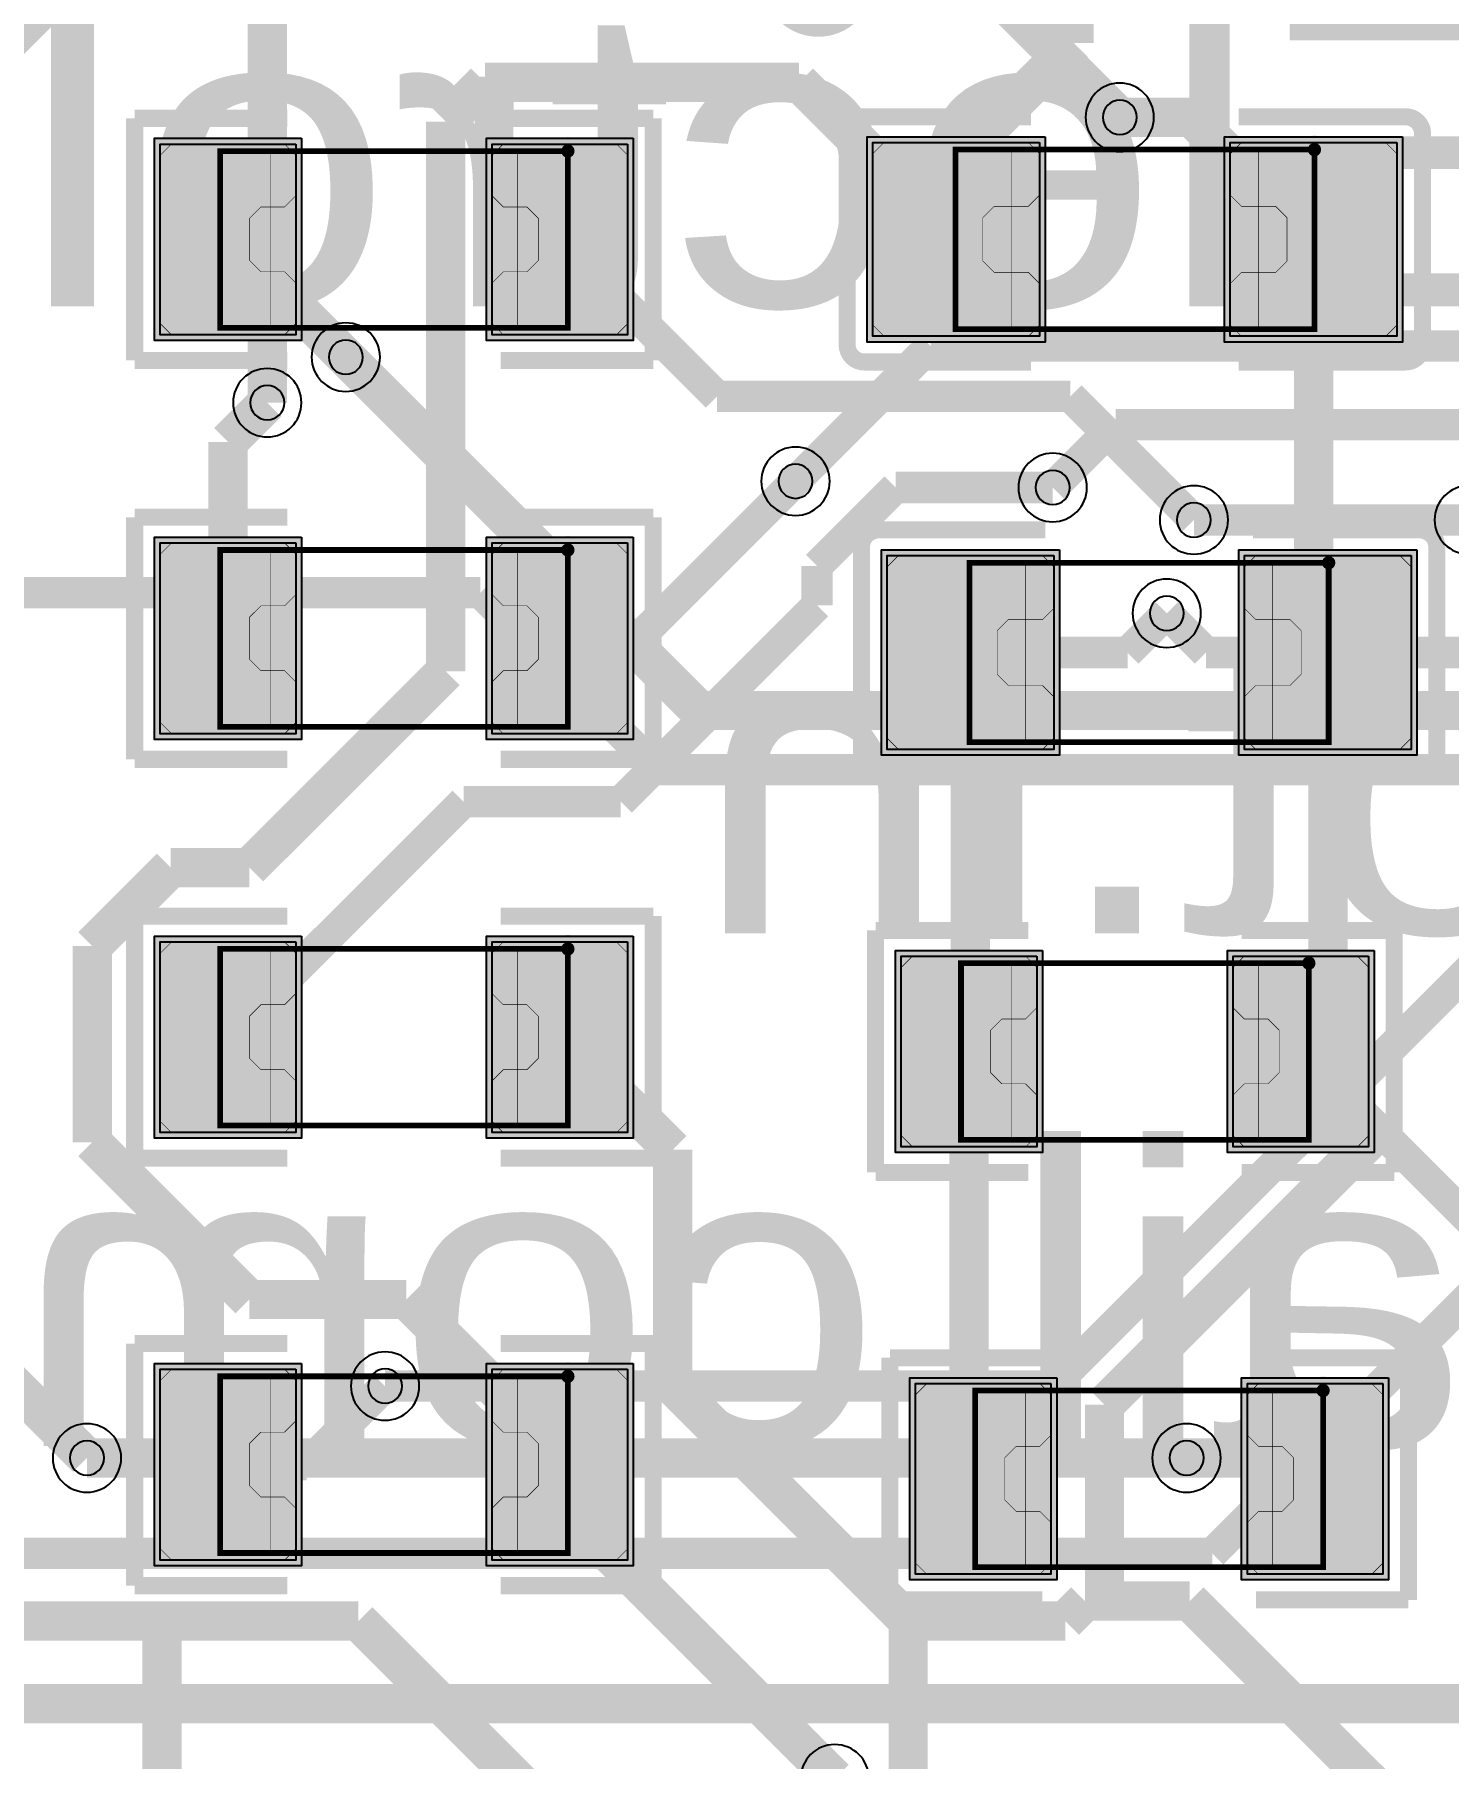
# Model space of a CAD drawing. Header units: millimetres. Extents: x 3.4 to 79.3, y -57 to -2.3.
# Drawn here: x 21.43 to 34.04, y -36.78 to -21.41 of the extents above; entities that cross this region are included whole.
import ezdxf
from ezdxf.enums import TextEntityAlignment as Align

# ---------------------------------------------------------------- set-up
doc = ezdxf.new("R2010")
doc.units = ezdxf.units.MM
doc.header["$MEASUREMENT"] = 0
for name, color, linetype, true_color in [('Bottom-Layer', 7, 'Continuous', 0x0000ff), ('Bottom-Silkscreen-Layer', 7, 'Continuous', 0x66cc33), ('Component-Marking-Layer', 7, 'Continuous', 0x66ffcc), ('Component-Shape-Layer', 7, 'Continuous', 0x00cccc), ('Document-Layer', 7, 'Continuous', 0xffffff), ('Hole-Layer', 7, 'Continuous', 0x222222), ('Multi-Layer', 7, 'Continuous', 0xc0c0c0), ('Pin-Soldering-Layer', 7, 'Continuous', 0xcc9999), ('Top-Layer', 7, 'Continuous', 0xff0000), ('Top-Paste-Mask-Layer', 7, 'Continuous', 0x808080), ('Top-Silkscreen-Layer', 7, 'Continuous', 0xffcc00), ('Top-Solder-Mask-Layer', 7, 'Continuous', 0x800080)]:
    doc.layers.add(name, color=color, linetype=linetype, true_color=true_color)
doc.styles.get("Standard").update_dxf_attribs({"font": 'arial.ttf'})

msp = doc.modelspace()

# ---------------------------------------------------------------- hatches: boundary and pattern name
at = {"layer": 'Component-Marking-Layer'}
for points in [[(26.128, -22.454, 1), (26.248, -22.454, 1)], [(26.128, -22.454, 1), (26.248, -22.454, 1)], [(32.782, -22.441, 1), (32.902, -22.441, 1)], [(32.782, -22.441, 1), (32.902, -22.441, 1)], [(26.128, -26.01, 1), (26.248, -26.01, 1)], [(26.128, -26.01, 1), (26.248, -26.01, 1)], [(32.909, -26.124, 1), (33.029, -26.124, 1)], [(32.909, -26.124, 1), (33.029, -26.124, 1)], [(26.128, -29.566, 1), (26.248, -29.566, 1)], [(26.128, -29.566, 1), (26.248, -29.566, 1)], [(32.732, -29.693, 1), (32.852, -29.693, 1)], [(32.732, -29.693, 1), (32.852, -29.693, 1)], [(26.128, -33.376, 1), (26.248, -33.376, 1)], [(26.128, -33.376, 1), (26.248, -33.376, 1)], [(32.859, -33.503, 1), (32.979, -33.503, 1)], [(32.859, -33.503, 1), (32.979, -33.503, 1)]]:
    msp.add_hatch(color=256, dxfattribs=at).paths.add_polyline_path(points)
at = {"layer": 'Pin-Soldering-Layer'}
for points in [[(23.088, -22.454), (23.088, -24.029), (23.538, -24.029), (23.538, -22.454)], [(23.088, -22.454), (23.088, -24.029), (23.538, -24.029), (23.538, -22.454)], [(26.188, -22.454), (26.188, -24.029), (25.738, -24.029), (25.738, -22.454)], [(26.188, -22.454), (26.188, -24.029), (25.738, -24.029), (25.738, -22.454)], [(29.642, -22.441), (29.642, -24.041), (30.142, -24.041), (30.142, -22.441)], [(29.642, -22.441), (29.642, -24.041), (30.142, -24.041), (30.142, -22.441)], [(32.842, -22.441), (32.842, -24.041), (32.342, -24.041), (32.342, -22.441)], [(32.842, -22.441), (32.842, -24.041), (32.342, -24.041), (32.342, -22.441)], [(23.088, -26.01), (23.088, -27.585), (23.538, -27.585), (23.538, -26.01)], [(23.088, -26.01), (23.088, -27.585), (23.538, -27.585), (23.538, -26.01)], [(26.188, -26.01), (26.188, -27.585), (25.738, -27.585), (25.738, -26.01)], [(26.188, -26.01), (26.188, -27.585), (25.738, -27.585), (25.738, -26.01)], [(29.769, -26.124), (29.769, -27.724), (30.269, -27.724), (30.269, -26.124)], [(29.769, -26.124), (29.769, -27.724), (30.269, -27.724), (30.269, -26.124)], [(32.969, -26.124), (32.969, -27.724), (32.469, -27.724), (32.469, -26.124)], [(32.969, -26.124), (32.969, -27.724), (32.469, -27.724), (32.469, -26.124)], [(23.088, -29.566), (23.088, -31.141), (23.538, -31.141), (23.538, -29.566)], [(23.088, -29.566), (23.088, -31.141), (23.538, -31.141), (23.538, -29.566)], [(26.188, -29.566), (26.188, -31.141), (25.738, -31.141), (25.738, -29.566)], [(26.188, -29.566), (26.188, -31.141), (25.738, -31.141), (25.738, -29.566)], [(29.692, -29.693), (29.692, -31.268), (30.142, -31.268), (30.142, -29.693)], [(29.692, -29.693), (29.692, -31.268), (30.142, -31.268), (30.142, -29.693)], [(32.792, -29.693), (32.792, -31.268), (32.342, -31.268), (32.342, -29.693)], [(32.792, -29.693), (32.792, -31.268), (32.342, -31.268), (32.342, -29.693)], [(23.088, -33.376), (23.088, -34.951), (23.538, -34.951), (23.538, -33.376)], [(23.088, -33.376), (23.088, -34.951), (23.538, -34.951), (23.538, -33.376)], [(26.188, -33.376), (26.188, -34.951), (25.738, -34.951), (25.738, -33.376)], [(26.188, -33.376), (26.188, -34.951), (25.738, -34.951), (25.738, -33.376)], [(29.819, -33.503), (29.819, -35.078), (30.269, -35.078), (30.269, -33.503)], [(29.819, -33.503), (29.819, -35.078), (30.269, -35.078), (30.269, -33.503)], [(32.919, -33.503), (32.919, -35.078), (32.469, -35.078), (32.469, -33.503)], [(32.919, -33.503), (32.919, -35.078), (32.469, -35.078), (32.469, -33.503)]]:
    msp.add_hatch(color=256, dxfattribs=at).paths.add_polyline_path(points)
at = {"layer": 'Top-Layer'}
for points in [[(23.763, -22.391), (23.763, -24.092), (22.555, -24.092), (22.555, -22.391)], [(26.721, -22.391), (26.721, -24.092), (25.513, -24.092), (25.513, -22.391)], [(30.392, -22.377), (30.392, -24.105), (28.907, -24.105), (28.907, -22.377)], [(33.577, -22.377), (33.577, -24.105), (32.092, -24.105), (32.092, -22.377)], [(23.763, -25.947), (23.763, -27.648), (22.555, -27.648), (22.555, -25.947)], [(26.721, -25.947), (26.721, -27.648), (25.513, -27.648), (25.513, -25.947)], [(30.519, -26.06), (30.519, -27.788), (29.034, -27.788), (29.034, -26.06)], [(33.704, -26.06), (33.704, -27.788), (32.219, -27.788), (32.219, -26.06)], [(23.763, -29.503), (23.763, -31.204), (22.555, -31.204), (22.555, -29.503)], [(26.721, -29.503), (26.721, -31.204), (25.513, -31.204), (25.513, -29.503)], [(30.367, -29.63), (30.367, -31.331), (29.16, -31.331), (29.16, -29.63)], [(33.325, -29.63), (33.325, -31.331), (32.117, -31.331), (32.117, -29.63)], [(23.763, -33.313), (23.763, -35.014), (22.555, -35.014), (22.555, -33.313)], [(26.721, -33.313), (26.721, -35.014), (25.513, -35.014), (25.513, -33.313)], [(30.494, -33.44), (30.494, -35.141), (29.287, -35.141), (29.287, -33.44)], [(33.452, -33.44), (33.452, -35.141), (32.244, -35.141), (32.244, -33.44)]]:
    msp.add_hatch(color=256, dxfattribs=at).paths.add_polyline_path(points)
at = {"layer": 'Top-Paste-Mask-Layer'}
for points in [[(23.763, -22.491), (23.763, -22.852), (23.663, -22.952), (23.452, -22.952), (23.352, -23.052), (23.352, -23.43), (23.452, -23.53), (23.663, -23.53), (23.763, -23.63), (23.763, -23.992), (23.663, -24.092), (22.656, -24.092), (22.556, -23.992), (22.556, -22.491), (22.656, -22.391), (23.663, -22.391)], [(23.763, -22.491), (23.763, -22.852), (23.663, -22.952), (23.452, -22.952), (23.352, -23.052), (23.352, -23.43), (23.452, -23.53), (23.663, -23.53), (23.763, -23.63), (23.763, -23.992), (23.663, -24.092), (22.656, -24.092), (22.556, -23.992), (22.556, -22.491), (22.656, -22.391), (23.663, -22.391)], [(25.513, -22.491), (25.513, -22.852), (25.613, -22.952), (25.824, -22.952), (25.924, -23.052), (25.924, -23.43), (25.824, -23.53), (25.613, -23.53), (25.513, -23.63), (25.513, -23.992), (25.613, -24.092), (26.621, -24.092), (26.721, -23.992), (26.721, -22.491), (26.621, -22.391), (25.613, -22.391)], [(25.513, -22.491), (25.513, -22.852), (25.613, -22.952), (25.824, -22.952), (25.924, -23.052), (25.924, -23.43), (25.824, -23.53), (25.613, -23.53), (25.513, -23.63), (25.513, -23.992), (25.613, -24.092), (26.621, -24.092), (26.721, -23.992), (26.721, -22.491), (26.621, -22.391), (25.613, -22.391)], [(30.392, -22.477), (30.392, -22.847), (30.292, -22.947), (29.987, -22.947), (29.887, -23.047), (29.887, -23.435), (29.987, -23.535), (30.292, -23.535), (30.392, -23.635), (30.392, -24.005), (30.292, -24.105), (29.007, -24.105), (28.907, -24.005), (28.907, -22.477), (29.007, -22.377), (30.292, -22.377)], [(30.392, -22.477), (30.392, -22.847), (30.292, -22.947), (29.987, -22.947), (29.887, -23.047), (29.887, -23.435), (29.987, -23.535), (30.292, -23.535), (30.392, -23.635), (30.392, -24.005), (30.292, -24.105), (29.007, -24.105), (28.907, -24.005), (28.907, -22.477), (29.007, -22.377), (30.292, -22.377)], [(32.092, -22.477), (32.092, -22.847), (32.192, -22.947), (32.497, -22.947), (32.597, -23.047), (32.597, -23.435), (32.497, -23.535), (32.192, -23.535), (32.092, -23.635), (32.092, -24.005), (32.192, -24.105), (33.477, -24.105), (33.577, -24.005), (33.577, -22.477), (33.477, -22.377), (32.192, -22.377)], [(32.092, -22.477), (32.092, -22.847), (32.192, -22.947), (32.497, -22.947), (32.597, -23.047), (32.597, -23.435), (32.497, -23.535), (32.192, -23.535), (32.092, -23.635), (32.092, -24.005), (32.192, -24.105), (33.477, -24.105), (33.577, -24.005), (33.577, -22.477), (33.477, -22.377), (32.192, -22.377)], [(23.763, -26.047), (23.763, -26.408), (23.663, -26.508), (23.452, -26.508), (23.352, -26.608), (23.352, -26.986), (23.452, -27.086), (23.663, -27.086), (23.763, -27.186), (23.763, -27.548), (23.663, -27.648), (22.656, -27.648), (22.556, -27.548), (22.556, -26.047), (22.656, -25.947), (23.663, -25.947)], [(23.763, -26.047), (23.763, -26.408), (23.663, -26.508), (23.452, -26.508), (23.352, -26.608), (23.352, -26.986), (23.452, -27.086), (23.663, -27.086), (23.763, -27.186), (23.763, -27.548), (23.663, -27.648), (22.656, -27.648), (22.556, -27.548), (22.556, -26.047), (22.656, -25.947), (23.663, -25.947)], [(25.513, -26.047), (25.513, -26.408), (25.613, -26.508), (25.824, -26.508), (25.924, -26.608), (25.924, -26.986), (25.824, -27.086), (25.613, -27.086), (25.513, -27.186), (25.513, -27.548), (25.613, -27.648), (26.621, -27.648), (26.721, -27.548), (26.721, -26.047), (26.621, -25.947), (25.613, -25.947)], [(25.513, -26.047), (25.513, -26.408), (25.613, -26.508), (25.824, -26.508), (25.924, -26.608), (25.924, -26.986), (25.824, -27.086), (25.613, -27.086), (25.513, -27.186), (25.513, -27.548), (25.613, -27.648), (26.621, -27.648), (26.721, -27.548), (26.721, -26.047), (26.621, -25.947), (25.613, -25.947)], [(30.519, -26.16), (30.519, -26.53), (30.419, -26.63), (30.114, -26.63), (30.014, -26.73), (30.014, -27.118), (30.114, -27.218), (30.419, -27.218), (30.519, -27.318), (30.519, -27.688), (30.419, -27.788), (29.134, -27.788), (29.034, -27.688), (29.034, -26.16), (29.134, -26.06), (30.419, -26.06)], [(30.519, -26.16), (30.519, -26.53), (30.419, -26.63), (30.114, -26.63), (30.014, -26.73), (30.014, -27.118), (30.114, -27.218), (30.419, -27.218), (30.519, -27.318), (30.519, -27.688), (30.419, -27.788), (29.134, -27.788), (29.034, -27.688), (29.034, -26.16), (29.134, -26.06), (30.419, -26.06)], [(32.219, -26.16), (32.219, -26.53), (32.319, -26.63), (32.624, -26.63), (32.724, -26.73), (32.724, -27.118), (32.624, -27.218), (32.319, -27.218), (32.219, -27.318), (32.219, -27.688), (32.319, -27.788), (33.604, -27.788), (33.704, -27.688), (33.704, -26.16), (33.604, -26.06), (32.319, -26.06)], [(32.219, -26.16), (32.219, -26.53), (32.319, -26.63), (32.624, -26.63), (32.724, -26.73), (32.724, -27.118), (32.624, -27.218), (32.319, -27.218), (32.219, -27.318), (32.219, -27.688), (32.319, -27.788), (33.604, -27.788), (33.704, -27.688), (33.704, -26.16), (33.604, -26.06), (32.319, -26.06)], [(23.763, -29.603), (23.763, -29.964), (23.663, -30.064), (23.452, -30.064), (23.352, -30.164), (23.352, -30.542), (23.452, -30.642), (23.663, -30.642), (23.763, -30.742), (23.763, -31.104), (23.663, -31.204), (22.656, -31.204), (22.556, -31.104), (22.556, -29.603), (22.656, -29.503), (23.663, -29.503)], [(23.763, -29.603), (23.763, -29.964), (23.663, -30.064), (23.452, -30.064), (23.352, -30.164), (23.352, -30.542), (23.452, -30.642), (23.663, -30.642), (23.763, -30.742), (23.763, -31.104), (23.663, -31.204), (22.656, -31.204), (22.556, -31.104), (22.556, -29.603), (22.656, -29.503), (23.663, -29.503)], [(25.513, -29.603), (25.513, -29.964), (25.613, -30.064), (25.824, -30.064), (25.924, -30.164), (25.924, -30.542), (25.824, -30.642), (25.613, -30.642), (25.513, -30.742), (25.513, -31.104), (25.613, -31.204), (26.621, -31.204), (26.721, -31.104), (26.721, -29.603), (26.621, -29.503), (25.613, -29.503)], [(25.513, -29.603), (25.513, -29.964), (25.613, -30.064), (25.824, -30.064), (25.924, -30.164), (25.924, -30.542), (25.824, -30.642), (25.613, -30.642), (25.513, -30.742), (25.513, -31.104), (25.613, -31.204), (26.621, -31.204), (26.721, -31.104), (26.721, -29.603), (26.621, -29.503), (25.613, -29.503)], [(30.367, -29.73), (30.367, -30.091), (30.267, -30.191), (30.056, -30.191), (29.956, -30.291), (29.956, -30.669), (30.056, -30.769), (30.267, -30.769), (30.367, -30.869), (30.367, -31.231), (30.267, -31.331), (29.26, -31.331), (29.16, -31.231), (29.16, -29.73), (29.26, -29.63), (30.267, -29.63)], [(30.367, -29.73), (30.367, -30.091), (30.267, -30.191), (30.056, -30.191), (29.956, -30.291), (29.956, -30.669), (30.056, -30.769), (30.267, -30.769), (30.367, -30.869), (30.367, -31.231), (30.267, -31.331), (29.26, -31.331), (29.16, -31.231), (29.16, -29.73), (29.26, -29.63), (30.267, -29.63)], [(32.117, -29.73), (32.117, -30.091), (32.217, -30.191), (32.428, -30.191), (32.528, -30.291), (32.528, -30.669), (32.428, -30.769), (32.217, -30.769), (32.117, -30.869), (32.117, -31.231), (32.217, -31.331), (33.225, -31.331), (33.325, -31.231), (33.325, -29.73), (33.225, -29.63), (32.217, -29.63)], [(32.117, -29.73), (32.117, -30.091), (32.217, -30.191), (32.428, -30.191), (32.528, -30.291), (32.528, -30.669), (32.428, -30.769), (32.217, -30.769), (32.117, -30.869), (32.117, -31.231), (32.217, -31.331), (33.225, -31.331), (33.325, -31.231), (33.325, -29.73), (33.225, -29.63), (32.217, -29.63)], [(23.763, -33.413), (23.763, -33.774), (23.663, -33.874), (23.452, -33.874), (23.352, -33.974), (23.352, -34.352), (23.452, -34.452), (23.663, -34.452), (23.763, -34.552), (23.763, -34.914), (23.663, -35.014), (22.656, -35.014), (22.556, -34.914), (22.556, -33.413), (22.656, -33.313), (23.663, -33.313)], [(23.763, -33.413), (23.763, -33.774), (23.663, -33.874), (23.452, -33.874), (23.352, -33.974), (23.352, -34.352), (23.452, -34.452), (23.663, -34.452), (23.763, -34.552), (23.763, -34.914), (23.663, -35.014), (22.656, -35.014), (22.556, -34.914), (22.556, -33.413), (22.656, -33.313), (23.663, -33.313)], [(25.513, -33.413), (25.513, -33.774), (25.613, -33.874), (25.824, -33.874), (25.924, -33.974), (25.924, -34.352), (25.824, -34.452), (25.613, -34.452), (25.513, -34.552), (25.513, -34.914), (25.613, -35.014), (26.621, -35.014), (26.721, -34.914), (26.721, -33.413), (26.621, -33.313), (25.613, -33.313)], [(25.513, -33.413), (25.513, -33.774), (25.613, -33.874), (25.824, -33.874), (25.924, -33.974), (25.924, -34.352), (25.824, -34.452), (25.613, -34.452), (25.513, -34.552), (25.513, -34.914), (25.613, -35.014), (26.621, -35.014), (26.721, -34.914), (26.721, -33.413), (26.621, -33.313), (25.613, -33.313)], [(30.494, -33.54), (30.494, -33.901), (30.394, -34.001), (30.183, -34.001), (30.083, -34.101), (30.083, -34.479), (30.183, -34.579), (30.394, -34.579), (30.494, -34.679), (30.494, -35.041), (30.394, -35.141), (29.387, -35.141), (29.287, -35.041), (29.287, -33.54), (29.387, -33.44), (30.394, -33.44)], [(30.494, -33.54), (30.494, -33.901), (30.394, -34.001), (30.183, -34.001), (30.083, -34.101), (30.083, -34.479), (30.183, -34.579), (30.394, -34.579), (30.494, -34.679), (30.494, -35.041), (30.394, -35.141), (29.387, -35.141), (29.287, -35.041), (29.287, -33.54), (29.387, -33.44), (30.394, -33.44)], [(32.244, -33.54), (32.244, -33.901), (32.344, -34.001), (32.555, -34.001), (32.655, -34.101), (32.655, -34.479), (32.555, -34.579), (32.344, -34.579), (32.244, -34.679), (32.244, -35.041), (32.344, -35.141), (33.352, -35.141), (33.452, -35.041), (33.452, -33.54), (33.352, -33.44), (32.344, -33.44)], [(32.244, -33.54), (32.244, -33.901), (32.344, -34.001), (32.555, -34.001), (32.655, -34.101), (32.655, -34.479), (32.555, -34.579), (32.344, -34.579), (32.244, -34.679), (32.244, -35.041), (32.344, -35.141), (33.352, -35.141), (33.452, -35.041), (33.452, -33.54), (33.352, -33.44), (32.344, -33.44)]]:
    msp.add_hatch(color=256, dxfattribs=at).paths.add_polyline_path(points)
at = {"layer": 'Top-Solder-Mask-Layer'}
for points in [[(23.814, -22.34), (23.814, -24.142), (22.505, -24.142), (22.505, -22.34)], [(26.771, -22.34), (26.771, -24.142), (25.462, -24.142), (25.462, -22.34)], [(30.443, -22.326), (30.443, -24.156), (28.856, -24.156), (28.856, -22.326)], [(33.628, -22.326), (33.628, -24.156), (32.041, -24.156), (32.041, -22.326)], [(23.814, -25.896), (23.814, -27.698), (22.505, -27.698), (22.505, -25.896)], [(26.771, -25.896), (26.771, -27.698), (25.462, -27.698), (25.462, -25.896)], [(30.57, -26.009), (30.57, -27.839), (28.983, -27.839), (28.983, -26.009)], [(33.755, -26.009), (33.755, -27.839), (32.168, -27.839), (32.168, -26.009)], [(23.814, -29.452), (23.814, -31.254), (22.505, -31.254), (22.505, -29.452)], [(26.771, -29.452), (26.771, -31.254), (25.462, -31.254), (25.462, -29.452)], [(30.418, -29.579), (30.418, -31.381), (29.109, -31.381), (29.109, -29.579)], [(33.375, -29.579), (33.375, -31.381), (32.066, -31.381), (32.066, -29.579)], [(23.814, -33.262), (23.814, -35.064), (22.505, -35.064), (22.505, -33.262)], [(26.771, -33.262), (26.771, -35.064), (25.462, -35.064), (25.462, -33.262)], [(30.545, -33.389), (30.545, -35.191), (29.236, -35.191), (29.236, -33.389)], [(33.502, -33.389), (33.502, -35.191), (32.193, -35.191), (32.193, -33.389)]]:
    msp.add_hatch(color=256, dxfattribs=at).paths.add_polyline_path(points)

# ---------------------------------------------------------------- linework, layer by layer
at = {"layer": 'Bottom-Layer'}
for points, const_width in [([(23.509, -24.697), (23.509, -15.597)], 0.35), ([(30.057, -21.103), (31.107, -22.153)], 0.35), ([(24.209, -24.291), (27.359, -27.441)], 0.35), ([(28.217, -25.397), (29.422, -24.192)], 0.28), ([(29.422, -24.192), (35.372, -24.192)], 0.28), ([(30.509, -25.453), (31.07, -24.892)], 0.28), ([(31.07, -24.892), (42.97, -24.892)], 0.28), ([(31.768, -25.742), (34.218, -25.742)], 0.28), ([(15.609, -26.391), (25.409, -26.391)], 0.28), ([(25.409, -26.391), (26.987, -27.969)], 0.28), ([(31.526, -26.574), (31.876, -26.924)], 0.28), ([(31.876, -26.924), (41.691, -26.924)], 0.28), ([(27.359, -27.441), (39.959, -27.441)], 0.35), ([(26.987, -27.969), (39.237, -27.969)], 0.28), ([(31.932, -34.955), (37.882, -29.005)], 0.28), ([(30.509, -33.463), (34.709, -29.263)], 0.28), ([(24.559, -33.463), (30.509, -33.463)], 0.28), ([(21.902, -34.104), (31.702, -34.104)], 0.35), ([(17.232, -34.955), (31.932, -34.955)], 0.28), ([(42.999, -36.294), (15.838, -36.294)], 0.35)]:
    msp.add_lwpolyline(points, dxfattribs=dict(at, const_width=const_width))
at = {"layer": 'Component-Marking-Layer', "const_width": 0.129}
for points in [[(26.128, -22.454, 1), (26.248, -22.454), (26.248, -22.454, 1), (26.128, -22.454)], [(26.128, -22.454, 1), (26.248, -22.454), (26.248, -22.454, 1), (26.128, -22.454)], [(32.782, -22.441, 1), (32.902, -22.441), (32.902, -22.441, 1), (32.782, -22.441)], [(32.782, -22.441, 1), (32.902, -22.441), (32.902, -22.441, 1), (32.782, -22.441)], [(26.128, -26.01, 1), (26.248, -26.01), (26.248, -26.01, 1), (26.128, -26.01)], [(26.128, -26.01, 1), (26.248, -26.01), (26.248, -26.01, 1), (26.128, -26.01)], [(32.909, -26.124, 1), (33.029, -26.124), (33.029, -26.124, 1), (32.909, -26.124)], [(32.909, -26.124, 1), (33.029, -26.124), (33.029, -26.124, 1), (32.909, -26.124)], [(26.128, -29.566, 1), (26.248, -29.566), (26.248, -29.566, 1), (26.128, -29.566)], [(26.128, -29.566, 1), (26.248, -29.566), (26.248, -29.566, 1), (26.128, -29.566)], [(32.732, -29.693, 1), (32.852, -29.693), (32.852, -29.693, 1), (32.732, -29.693)], [(32.732, -29.693, 1), (32.852, -29.693), (32.852, -29.693, 1), (32.732, -29.693)], [(26.128, -33.376, 1), (26.248, -33.376), (26.248, -33.376, 1), (26.128, -33.376)], [(26.128, -33.376, 1), (26.248, -33.376), (26.248, -33.376, 1), (26.128, -33.376)], [(32.859, -33.503, 1), (32.979, -33.503), (32.979, -33.503, 1), (32.859, -33.503)], [(32.859, -33.503, 1), (32.979, -33.503), (32.979, -33.503, 1), (32.859, -33.503)]]:
    msp.add_lwpolyline(points, format="xyb", dxfattribs=at)
at = {"layer": 'Component-Shape-Layer', "const_width": 0.0508}
for points in [[(26.188, -22.454), (26.188, -24.029), (23.088, -24.029), (23.088, -22.454)], [(26.188, -22.454), (26.188, -24.029), (23.088, -24.029), (23.088, -22.454)], [(32.842, -22.441), (32.842, -24.041), (29.642, -24.041), (29.642, -22.441)], [(32.842, -22.441), (32.842, -24.041), (29.642, -24.041), (29.642, -22.441)], [(26.188, -26.01), (26.188, -27.585), (23.088, -27.585), (23.088, -26.01)], [(26.188, -26.01), (26.188, -27.585), (23.088, -27.585), (23.088, -26.01)], [(32.969, -26.124), (32.969, -27.724), (29.769, -27.724), (29.769, -26.124)], [(32.969, -26.124), (32.969, -27.724), (29.769, -27.724), (29.769, -26.124)], [(26.188, -29.566), (26.188, -31.141), (23.088, -31.141), (23.088, -29.566)], [(26.188, -29.566), (26.188, -31.141), (23.088, -31.141), (23.088, -29.566)], [(32.792, -29.693), (32.792, -31.268), (29.692, -31.268), (29.692, -29.693)], [(32.792, -29.693), (32.792, -31.268), (29.692, -31.268), (29.692, -29.693)], [(26.188, -33.376), (26.188, -34.951), (23.088, -34.951), (23.088, -33.376)], [(26.188, -33.376), (26.188, -34.951), (23.088, -34.951), (23.088, -33.376)], [(32.919, -33.503), (32.919, -35.078), (29.819, -35.078), (29.819, -33.503)], [(32.919, -33.503), (32.919, -35.078), (29.819, -35.078), (29.819, -33.503)]]:
    msp.add_lwpolyline(points, close=True, dxfattribs=at)
at = {"layer": 'Document-Layer', "const_width": 0.5}
msp.add_lwpolyline([(28.169, -20.935, 1), (28.669, -20.935), (28.669, -20.935, 1), (28.169, -20.935)], format="xyb", dxfattribs=at)
msp.add_lwpolyline([(28.169, -20.935, 1), (28.669, -20.935), (28.669, -20.935, 1), (28.169, -20.935)], format="xyb", dxfattribs=at)
at = {"layer": 'Hole-Layer'}
for points in [[(30.955, -22.153, 1), (31.26, -22.153, 1)], [(24.057, -24.291, 1), (24.362, -24.291, 1)], [(23.357, -24.697, 1), (23.662, -24.697, 1)], [(28.064, -25.397, 1), (28.369, -25.397, 1)], [(30.357, -25.453, 1), (30.662, -25.453, 1)], [(31.615, -25.742, 1), (31.92, -25.742, 1)], [(31.374, -26.574, 1), (31.679, -26.574, 1)], [(24.407, -33.463, 1), (24.712, -33.463, 1)], [(21.75, -34.104, 1), (22.055, -34.104, 1)], [(31.55, -34.104, 1), (31.855, -34.104, 1)]]:
    msp.add_lwpolyline(points, format="xyb", close=True, dxfattribs=at)
at = {"layer": 'Multi-Layer'}
for points in [[(30.802, -22.153, 1), (31.412, -22.153), (31.412, -22.153, 1), (30.802, -22.153)], [(23.904, -24.291, 1), (24.514, -24.291), (24.514, -24.291, 1), (23.904, -24.291)], [(23.204, -24.697, 1), (23.814, -24.697), (23.814, -24.697, 1), (23.204, -24.697)], [(27.912, -25.397, 1), (28.522, -25.397), (28.522, -25.397, 1), (27.912, -25.397)], [(30.204, -25.453, 1), (30.814, -25.453), (30.814, -25.453, 1), (30.204, -25.453)], [(31.463, -25.742, 1), (32.073, -25.742), (32.073, -25.742, 1), (31.463, -25.742)], [(31.221, -26.574, 1), (31.831, -26.574), (31.831, -26.574, 1), (31.221, -26.574)], [(24.254, -33.463, 1), (24.864, -33.463), (24.864, -33.463, 1), (24.254, -33.463)], [(21.597, -34.104, 1), (22.207, -34.104), (22.207, -34.104, 1), (21.597, -34.104)], [(31.397, -34.104, 1), (32.007, -34.104), (32.007, -34.104, 1), (31.397, -34.104)], [(28.262, -36.963, 1), (28.872, -36.963), (28.872, -36.963, 1), (28.262, -36.963)]]:
    msp.add_lwpolyline(points, format="xyb", dxfattribs=at)
msp.add_lwpolyline([(33.913, -25.742, 1), (34.523, -25.742, 1)], format="xyb", close=True, dxfattribs=at)
at = {"layer": 'Pin-Soldering-Layer', "const_width": 0.00508}
for points in [[(23.088, -22.454), (23.088, -24.029), (23.538, -24.029), (23.538, -22.454)], [(23.088, -22.454), (23.088, -24.029), (23.538, -24.029), (23.538, -22.454)], [(26.188, -22.454), (26.188, -24.029), (25.738, -24.029), (25.738, -22.454)], [(26.188, -22.454), (26.188, -24.029), (25.738, -24.029), (25.738, -22.454)], [(29.642, -22.441), (29.642, -24.041), (30.142, -24.041), (30.142, -22.441)], [(29.642, -22.441), (29.642, -24.041), (30.142, -24.041), (30.142, -22.441)], [(32.842, -22.441), (32.842, -24.041), (32.342, -24.041), (32.342, -22.441)], [(32.842, -22.441), (32.842, -24.041), (32.342, -24.041), (32.342, -22.441)], [(23.088, -26.01), (23.088, -27.585), (23.538, -27.585), (23.538, -26.01)], [(23.088, -26.01), (23.088, -27.585), (23.538, -27.585), (23.538, -26.01)], [(26.188, -26.01), (26.188, -27.585), (25.738, -27.585), (25.738, -26.01)], [(26.188, -26.01), (26.188, -27.585), (25.738, -27.585), (25.738, -26.01)], [(29.769, -26.124), (29.769, -27.724), (30.269, -27.724), (30.269, -26.124)], [(29.769, -26.124), (29.769, -27.724), (30.269, -27.724), (30.269, -26.124)], [(32.969, -26.124), (32.969, -27.724), (32.469, -27.724), (32.469, -26.124)], [(32.969, -26.124), (32.969, -27.724), (32.469, -27.724), (32.469, -26.124)], [(23.088, -29.566), (23.088, -31.141), (23.538, -31.141), (23.538, -29.566)], [(23.088, -29.566), (23.088, -31.141), (23.538, -31.141), (23.538, -29.566)], [(26.188, -29.566), (26.188, -31.141), (25.738, -31.141), (25.738, -29.566)], [(26.188, -29.566), (26.188, -31.141), (25.738, -31.141), (25.738, -29.566)], [(29.692, -29.693), (29.692, -31.268), (30.142, -31.268), (30.142, -29.693)], [(29.692, -29.693), (29.692, -31.268), (30.142, -31.268), (30.142, -29.693)], [(32.792, -29.693), (32.792, -31.268), (32.342, -31.268), (32.342, -29.693)], [(32.792, -29.693), (32.792, -31.268), (32.342, -31.268), (32.342, -29.693)], [(23.088, -33.376), (23.088, -34.951), (23.538, -34.951), (23.538, -33.376)], [(23.088, -33.376), (23.088, -34.951), (23.538, -34.951), (23.538, -33.376)], [(26.188, -33.376), (26.188, -34.951), (25.738, -34.951), (25.738, -33.376)], [(26.188, -33.376), (26.188, -34.951), (25.738, -34.951), (25.738, -33.376)], [(29.819, -33.503), (29.819, -35.078), (30.269, -35.078), (30.269, -33.503)], [(29.819, -33.503), (29.819, -35.078), (30.269, -35.078), (30.269, -33.503)], [(32.919, -33.503), (32.919, -35.078), (32.469, -35.078), (32.469, -33.503)], [(32.919, -33.503), (32.919, -35.078), (32.469, -35.078), (32.469, -33.503)]]:
    msp.add_lwpolyline(points, close=True, dxfattribs=at)
at = {"layer": 'Top-Layer'}
for points, const_width in [([(19.05, -23.632), (23.114, -19.568)], 0.35), ([(30.699, -21.491), (30.699, -20.791)], 0.35), ([(29.649, -22.541), (30.699, -21.491)], 0.35), ([(25.449, -21.841), (25.099, -22.191)], 0.35), ([(28.249, -21.841), (25.449, -21.841)], 0.35), ([(29.649, -23.241), (28.249, -21.841)], 0.35), ([(25.099, -22.191), (25.099, -27.091)], 0.35), ([(31.107, -22.153), (31.747, -22.153)], 0.35), ([(31.747, -22.153), (32.835, -23.241)], 0.35), ([(29.649, -23.241), (29.649, -22.541)], 0.35), ([(23.159, -23.241), (24.209, -24.291)], 0.35), ([(26.117, -23.241), (27.517, -24.641)], 0.28), ([(32.835, -23.241), (32.835, -26.797)], 0.35), ([(23.159, -25.047), (23.509, -24.697)], 0.35), ([(27.517, -24.641), (30.667, -24.641)], 0.28), ([(30.667, -24.641), (31.768, -25.742)], 0.28), ([(23.159, -26.797), (23.159, -25.047)], 0.35), ([(26.817, -26.797), (28.217, -25.397)], 0.28), ([(28.409, -26.153), (29.109, -25.453)], 0.28), ([(29.109, -25.453), (30.509, -25.453)], 0.28), ([(28.409, -26.503), (28.409, -26.153)], 0.28), ([(26.659, -28.253), (28.409, -26.503)], 0.28), ([(31.176, -26.924), (31.526, -26.574)], 0.28), ([(26.117, -26.797), (26.817, -26.797)], 0.28), ([(32.835, -26.797), (32.962, -26.924)], 0.35), ([(29.776, -26.924), (29.776, -30.467)], 0.35), ([(29.776, -26.924), (31.176, -26.924)], 0.28), ([(32.962, -26.924), (32.962, -30.239)], 0.35), ([(25.099, -27.091), (23.349, -28.841)], 0.35), ([(23.159, -30.353), (25.259, -28.253)], 0.28), ([(25.259, -28.253), (26.659, -28.253)], 0.28), ([(22.649, -28.841), (21.949, -29.541)], 0.35), ([(23.349, -28.841), (22.649, -28.841)], 0.35), ([(21.949, -29.541), (21.949, -31.291)], 0.35), ([(32.962, -30.239), (32.721, -30.48)], 0.35), ([(27.121, -31.357), (26.117, -30.353)], 0.35), ([(29.776, -30.467), (29.763, -30.48)], 0.35), ([(29.763, -30.48), (29.763, -34.163)], 0.35), ([(32.721, -30.48), (33.421, -31.18)], 0.28), ([(33.421, -31.18), (30.971, -33.63)], 0.35), ([(33.421, -31.18), (34.471, -32.23)], 0.28), ([(21.949, -31.291), (23.349, -32.691)], 0.35), ([(27.121, -33.457), (27.121, -31.357)], 0.35), ([(19.802, -32.004), (21.902, -34.104)], 0.35), ([(23.349, -32.691), (24.749, -32.691)], 0.35), ([(24.749, -32.691), (26.117, -34.058)], 0.35), ([(23.859, -34.163), (24.559, -33.463)], 0.28), ([(29.221, -35.557), (27.121, -33.457)], 0.35), ([(30.971, -33.63), (30.971, -35.38)], 0.35), ([(26.117, -34.058), (26.117, -34.163)], 0.35), ([(31.702, -34.104), (32.662, -34.104)], 0.35), ([(32.662, -34.104), (32.848, -34.29)], 0.35), ([(23.159, -34.163), (23.859, -34.163)], 0.28), ([(26.117, -34.163), (26.117, -34.513)], 0.35), ([(29.763, -34.163), (29.89, -34.29)], 0.35), ([(26.117, -34.513), (28.567, -36.963)], 0.35), ([(30.798, -35.38), (30.621, -35.557)], 0.35), ([(30.971, -35.38), (30.798, -35.38)], 0.35), ([(30.971, -35.38), (31.73, -35.38)], 0.35), ([(31.73, -35.38), (38.514, -42.164)], 0.35), ([(22.571, -35.557), (20.2, -35.557)], 0.35), ([(22.571, -35.557), (22.571, -40.353)], 0.35), ([(24.321, -35.557), (22.571, -35.557)], 0.35), ([(26.421, -37.657), (24.321, -35.557)], 0.35), ([(30.621, -35.557), (29.221, -35.557)], 0.35), ([(29.221, -35.557), (29.221, -37.307)], 0.35)]:
    msp.add_lwpolyline(points, dxfattribs=dict(at, const_width=const_width))
for points in [[(23.763, -22.391), (23.763, -24.092), (22.555, -24.092), (22.555, -22.391)], [(26.721, -22.391), (26.721, -24.092), (25.513, -24.092), (25.513, -22.391)], [(30.392, -22.377), (30.392, -24.105), (28.907, -24.105), (28.907, -22.377)], [(33.577, -22.377), (33.577, -24.105), (32.092, -24.105), (32.092, -22.377)], [(23.763, -25.947), (23.763, -27.648), (22.555, -27.648), (22.555, -25.947)], [(26.721, -25.947), (26.721, -27.648), (25.513, -27.648), (25.513, -25.947)], [(30.519, -26.06), (30.519, -27.788), (29.034, -27.788), (29.034, -26.06)], [(33.704, -26.06), (33.704, -27.788), (32.219, -27.788), (32.219, -26.06)], [(23.763, -29.503), (23.763, -31.204), (22.555, -31.204), (22.555, -29.503)], [(26.721, -29.503), (26.721, -31.204), (25.513, -31.204), (25.513, -29.503)], [(30.367, -29.63), (30.367, -31.331), (29.16, -31.331), (29.16, -29.63)], [(33.325, -29.63), (33.325, -31.331), (32.117, -31.331), (32.117, -29.63)], [(23.763, -33.313), (23.763, -35.014), (22.555, -35.014), (22.555, -33.313)], [(26.721, -33.313), (26.721, -35.014), (25.513, -35.014), (25.513, -33.313)], [(30.494, -33.44), (30.494, -35.141), (29.287, -35.141), (29.287, -33.44)], [(33.452, -33.44), (33.452, -35.141), (32.244, -35.141), (32.244, -33.44)]]:
    msp.add_lwpolyline(points, close=True, dxfattribs=at)
at = {"layer": 'Top-Paste-Mask-Layer', "const_width": 0.00508}
for points in [[(23.763, -22.491), (23.763, -22.852), (23.663, -22.952), (23.452, -22.952), (23.352, -23.052), (23.352, -23.43), (23.452, -23.53), (23.663, -23.53), (23.763, -23.63), (23.763, -23.992), (23.663, -24.092), (22.656, -24.092), (22.556, -23.992), (22.556, -22.491), (22.656, -22.391), (23.663, -22.391)], [(23.763, -22.491), (23.763, -22.852), (23.663, -22.952), (23.452, -22.952), (23.352, -23.052), (23.352, -23.43), (23.452, -23.53), (23.663, -23.53), (23.763, -23.63), (23.763, -23.992), (23.663, -24.092), (22.656, -24.092), (22.556, -23.992), (22.556, -22.491), (22.656, -22.391), (23.663, -22.391)], [(25.513, -22.491), (25.513, -22.852), (25.613, -22.952), (25.824, -22.952), (25.924, -23.052), (25.924, -23.43), (25.824, -23.53), (25.613, -23.53), (25.513, -23.63), (25.513, -23.992), (25.613, -24.092), (26.621, -24.092), (26.721, -23.992), (26.721, -22.491), (26.621, -22.391), (25.613, -22.391)], [(25.513, -22.491), (25.513, -22.852), (25.613, -22.952), (25.824, -22.952), (25.924, -23.052), (25.924, -23.43), (25.824, -23.53), (25.613, -23.53), (25.513, -23.63), (25.513, -23.992), (25.613, -24.092), (26.621, -24.092), (26.721, -23.992), (26.721, -22.491), (26.621, -22.391), (25.613, -22.391)], [(30.392, -22.477), (30.392, -22.847), (30.292, -22.947), (29.987, -22.947), (29.887, -23.047), (29.887, -23.435), (29.987, -23.535), (30.292, -23.535), (30.392, -23.635), (30.392, -24.005), (30.292, -24.105), (29.007, -24.105), (28.907, -24.005), (28.907, -22.477), (29.007, -22.377), (30.292, -22.377)], [(30.392, -22.477), (30.392, -22.847), (30.292, -22.947), (29.987, -22.947), (29.887, -23.047), (29.887, -23.435), (29.987, -23.535), (30.292, -23.535), (30.392, -23.635), (30.392, -24.005), (30.292, -24.105), (29.007, -24.105), (28.907, -24.005), (28.907, -22.477), (29.007, -22.377), (30.292, -22.377)], [(32.092, -22.477), (32.092, -22.847), (32.192, -22.947), (32.497, -22.947), (32.597, -23.047), (32.597, -23.435), (32.497, -23.535), (32.192, -23.535), (32.092, -23.635), (32.092, -24.005), (32.192, -24.105), (33.477, -24.105), (33.577, -24.005), (33.577, -22.477), (33.477, -22.377), (32.192, -22.377)], [(32.092, -22.477), (32.092, -22.847), (32.192, -22.947), (32.497, -22.947), (32.597, -23.047), (32.597, -23.435), (32.497, -23.535), (32.192, -23.535), (32.092, -23.635), (32.092, -24.005), (32.192, -24.105), (33.477, -24.105), (33.577, -24.005), (33.577, -22.477), (33.477, -22.377), (32.192, -22.377)], [(23.763, -26.047), (23.763, -26.408), (23.663, -26.508), (23.452, -26.508), (23.352, -26.608), (23.352, -26.986), (23.452, -27.086), (23.663, -27.086), (23.763, -27.186), (23.763, -27.548), (23.663, -27.648), (22.656, -27.648), (22.556, -27.548), (22.556, -26.047), (22.656, -25.947), (23.663, -25.947)], [(23.763, -26.047), (23.763, -26.408), (23.663, -26.508), (23.452, -26.508), (23.352, -26.608), (23.352, -26.986), (23.452, -27.086), (23.663, -27.086), (23.763, -27.186), (23.763, -27.548), (23.663, -27.648), (22.656, -27.648), (22.556, -27.548), (22.556, -26.047), (22.656, -25.947), (23.663, -25.947)], [(25.513, -26.047), (25.513, -26.408), (25.613, -26.508), (25.824, -26.508), (25.924, -26.608), (25.924, -26.986), (25.824, -27.086), (25.613, -27.086), (25.513, -27.186), (25.513, -27.548), (25.613, -27.648), (26.621, -27.648), (26.721, -27.548), (26.721, -26.047), (26.621, -25.947), (25.613, -25.947)], [(25.513, -26.047), (25.513, -26.408), (25.613, -26.508), (25.824, -26.508), (25.924, -26.608), (25.924, -26.986), (25.824, -27.086), (25.613, -27.086), (25.513, -27.186), (25.513, -27.548), (25.613, -27.648), (26.621, -27.648), (26.721, -27.548), (26.721, -26.047), (26.621, -25.947), (25.613, -25.947)], [(30.519, -26.16), (30.519, -26.53), (30.419, -26.63), (30.114, -26.63), (30.014, -26.73), (30.014, -27.118), (30.114, -27.218), (30.419, -27.218), (30.519, -27.318), (30.519, -27.688), (30.419, -27.788), (29.134, -27.788), (29.034, -27.688), (29.034, -26.16), (29.134, -26.06), (30.419, -26.06)], [(30.519, -26.16), (30.519, -26.53), (30.419, -26.63), (30.114, -26.63), (30.014, -26.73), (30.014, -27.118), (30.114, -27.218), (30.419, -27.218), (30.519, -27.318), (30.519, -27.688), (30.419, -27.788), (29.134, -27.788), (29.034, -27.688), (29.034, -26.16), (29.134, -26.06), (30.419, -26.06)], [(32.219, -26.16), (32.219, -26.53), (32.319, -26.63), (32.624, -26.63), (32.724, -26.73), (32.724, -27.118), (32.624, -27.218), (32.319, -27.218), (32.219, -27.318), (32.219, -27.688), (32.319, -27.788), (33.604, -27.788), (33.704, -27.688), (33.704, -26.16), (33.604, -26.06), (32.319, -26.06)], [(32.219, -26.16), (32.219, -26.53), (32.319, -26.63), (32.624, -26.63), (32.724, -26.73), (32.724, -27.118), (32.624, -27.218), (32.319, -27.218), (32.219, -27.318), (32.219, -27.688), (32.319, -27.788), (33.604, -27.788), (33.704, -27.688), (33.704, -26.16), (33.604, -26.06), (32.319, -26.06)], [(23.763, -29.603), (23.763, -29.964), (23.663, -30.064), (23.452, -30.064), (23.352, -30.164), (23.352, -30.542), (23.452, -30.642), (23.663, -30.642), (23.763, -30.742), (23.763, -31.104), (23.663, -31.204), (22.656, -31.204), (22.556, -31.104), (22.556, -29.603), (22.656, -29.503), (23.663, -29.503)], [(23.763, -29.603), (23.763, -29.964), (23.663, -30.064), (23.452, -30.064), (23.352, -30.164), (23.352, -30.542), (23.452, -30.642), (23.663, -30.642), (23.763, -30.742), (23.763, -31.104), (23.663, -31.204), (22.656, -31.204), (22.556, -31.104), (22.556, -29.603), (22.656, -29.503), (23.663, -29.503)], [(25.513, -29.603), (25.513, -29.964), (25.613, -30.064), (25.824, -30.064), (25.924, -30.164), (25.924, -30.542), (25.824, -30.642), (25.613, -30.642), (25.513, -30.742), (25.513, -31.104), (25.613, -31.204), (26.621, -31.204), (26.721, -31.104), (26.721, -29.603), (26.621, -29.503), (25.613, -29.503)], [(25.513, -29.603), (25.513, -29.964), (25.613, -30.064), (25.824, -30.064), (25.924, -30.164), (25.924, -30.542), (25.824, -30.642), (25.613, -30.642), (25.513, -30.742), (25.513, -31.104), (25.613, -31.204), (26.621, -31.204), (26.721, -31.104), (26.721, -29.603), (26.621, -29.503), (25.613, -29.503)], [(30.367, -29.73), (30.367, -30.091), (30.267, -30.191), (30.056, -30.191), (29.956, -30.291), (29.956, -30.669), (30.056, -30.769), (30.267, -30.769), (30.367, -30.869), (30.367, -31.231), (30.267, -31.331), (29.26, -31.331), (29.16, -31.231), (29.16, -29.73), (29.26, -29.63), (30.267, -29.63)], [(30.367, -29.73), (30.367, -30.091), (30.267, -30.191), (30.056, -30.191), (29.956, -30.291), (29.956, -30.669), (30.056, -30.769), (30.267, -30.769), (30.367, -30.869), (30.367, -31.231), (30.267, -31.331), (29.26, -31.331), (29.16, -31.231), (29.16, -29.73), (29.26, -29.63), (30.267, -29.63)], [(32.117, -29.73), (32.117, -30.091), (32.217, -30.191), (32.428, -30.191), (32.528, -30.291), (32.528, -30.669), (32.428, -30.769), (32.217, -30.769), (32.117, -30.869), (32.117, -31.231), (32.217, -31.331), (33.225, -31.331), (33.325, -31.231), (33.325, -29.73), (33.225, -29.63), (32.217, -29.63)], [(32.117, -29.73), (32.117, -30.091), (32.217, -30.191), (32.428, -30.191), (32.528, -30.291), (32.528, -30.669), (32.428, -30.769), (32.217, -30.769), (32.117, -30.869), (32.117, -31.231), (32.217, -31.331), (33.225, -31.331), (33.325, -31.231), (33.325, -29.73), (33.225, -29.63), (32.217, -29.63)], [(23.763, -33.413), (23.763, -33.774), (23.663, -33.874), (23.452, -33.874), (23.352, -33.974), (23.352, -34.352), (23.452, -34.452), (23.663, -34.452), (23.763, -34.552), (23.763, -34.914), (23.663, -35.014), (22.656, -35.014), (22.556, -34.914), (22.556, -33.413), (22.656, -33.313), (23.663, -33.313)], [(23.763, -33.413), (23.763, -33.774), (23.663, -33.874), (23.452, -33.874), (23.352, -33.974), (23.352, -34.352), (23.452, -34.452), (23.663, -34.452), (23.763, -34.552), (23.763, -34.914), (23.663, -35.014), (22.656, -35.014), (22.556, -34.914), (22.556, -33.413), (22.656, -33.313), (23.663, -33.313)], [(25.513, -33.413), (25.513, -33.774), (25.613, -33.874), (25.824, -33.874), (25.924, -33.974), (25.924, -34.352), (25.824, -34.452), (25.613, -34.452), (25.513, -34.552), (25.513, -34.914), (25.613, -35.014), (26.621, -35.014), (26.721, -34.914), (26.721, -33.413), (26.621, -33.313), (25.613, -33.313)], [(25.513, -33.413), (25.513, -33.774), (25.613, -33.874), (25.824, -33.874), (25.924, -33.974), (25.924, -34.352), (25.824, -34.452), (25.613, -34.452), (25.513, -34.552), (25.513, -34.914), (25.613, -35.014), (26.621, -35.014), (26.721, -34.914), (26.721, -33.413), (26.621, -33.313), (25.613, -33.313)], [(30.494, -33.54), (30.494, -33.901), (30.394, -34.001), (30.183, -34.001), (30.083, -34.101), (30.083, -34.479), (30.183, -34.579), (30.394, -34.579), (30.494, -34.679), (30.494, -35.041), (30.394, -35.141), (29.387, -35.141), (29.287, -35.041), (29.287, -33.54), (29.387, -33.44), (30.394, -33.44)], [(30.494, -33.54), (30.494, -33.901), (30.394, -34.001), (30.183, -34.001), (30.083, -34.101), (30.083, -34.479), (30.183, -34.579), (30.394, -34.579), (30.494, -34.679), (30.494, -35.041), (30.394, -35.141), (29.387, -35.141), (29.287, -35.041), (29.287, -33.54), (29.387, -33.44), (30.394, -33.44)], [(32.244, -33.54), (32.244, -33.901), (32.344, -34.001), (32.555, -34.001), (32.655, -34.101), (32.655, -34.479), (32.555, -34.579), (32.344, -34.579), (32.244, -34.679), (32.244, -35.041), (32.344, -35.141), (33.352, -35.141), (33.452, -35.041), (33.452, -33.54), (33.352, -33.44), (32.344, -33.44)], [(32.244, -33.54), (32.244, -33.901), (32.344, -34.001), (32.555, -34.001), (32.655, -34.101), (32.655, -34.479), (32.555, -34.579), (32.344, -34.579), (32.244, -34.679), (32.244, -35.041), (32.344, -35.141), (33.352, -35.141), (33.452, -35.041), (33.452, -33.54), (33.352, -33.44), (32.344, -33.44)]]:
    msp.add_lwpolyline(points, close=True, dxfattribs=at)
at = {"layer": 'Top-Silkscreen-Layer', "const_width": 0.152}
for points in [[(23.687, -22.162), (22.327, -22.162)], [(22.327, -22.162), (22.327, -24.32)], [(23.687, -22.162), (22.327, -22.162)], [(22.327, -22.162), (22.327, -24.32)], [(25.589, -22.162), (26.949, -22.162)], [(25.589, -22.162), (26.949, -22.162)], [(26.949, -22.162), (26.949, -24.32)], [(26.949, -22.162), (26.949, -24.32)], [(30.316, -22.148), (28.831, -22.148)], [(30.316, -22.148), (28.831, -22.148)], [(32.168, -22.148), (33.653, -22.148)], [(32.168, -22.148), (33.653, -22.148)], [(28.678, -22.301), (28.678, -24.181)], [(28.678, -22.301), (28.678, -24.181)], [(33.806, -22.301), (33.806, -24.181)], [(33.806, -22.301), (33.806, -24.181)], [(22.327, -24.32), (23.687, -24.32)], [(22.327, -24.32), (23.687, -24.32)], [(26.949, -24.32), (25.589, -24.32)], [(26.949, -24.32), (25.589, -24.32)], [(28.831, -24.334), (30.316, -24.334)], [(28.831, -24.334), (30.316, -24.334)], [(33.653, -24.334), (32.168, -24.334)], [(33.653, -24.334), (32.168, -24.334)], [(23.687, -25.718), (22.327, -25.718)], [(22.327, -25.718), (22.327, -27.876)], [(23.687, -25.718), (22.327, -25.718)], [(22.327, -25.718), (22.327, -27.876)], [(25.589, -25.718), (26.949, -25.718)], [(25.589, -25.718), (26.949, -25.718)], [(26.949, -25.718), (26.949, -27.876)], [(26.949, -25.718), (26.949, -27.876)], [(30.443, -25.831), (28.958, -25.831)], [(30.443, -25.831), (28.958, -25.831)], [(32.295, -25.831), (33.78, -25.831)], [(32.295, -25.831), (33.78, -25.831)], [(28.805, -25.984), (28.805, -27.864)], [(28.805, -25.984), (28.805, -27.864)], [(33.933, -25.984), (33.933, -27.864)], [(33.933, -25.984), (33.933, -27.864)], [(22.327, -27.876), (23.687, -27.876)], [(22.327, -27.876), (23.687, -27.876)], [(26.949, -27.876), (25.589, -27.876)], [(26.949, -27.876), (25.589, -27.876)], [(28.958, -28.017), (30.443, -28.017)], [(28.958, -28.017), (30.443, -28.017)], [(33.78, -28.017), (32.295, -28.017)], [(33.78, -28.017), (32.295, -28.017)], [(23.687, -29.274), (22.327, -29.274)], [(22.327, -29.274), (22.327, -31.432)], [(23.687, -29.274), (22.327, -29.274)], [(22.327, -29.274), (22.327, -31.432)], [(25.589, -29.274), (26.949, -29.274)], [(25.589, -29.274), (26.949, -29.274)], [(26.949, -29.274), (26.949, -31.432)], [(26.949, -29.274), (26.949, -31.432)], [(30.291, -29.401), (28.931, -29.401)], [(28.931, -29.401), (28.931, -31.559)], [(30.291, -29.401), (28.931, -29.401)], [(28.931, -29.401), (28.931, -31.559)], [(32.193, -29.401), (33.553, -29.401)], [(32.193, -29.401), (33.553, -29.401)], [(33.553, -29.401), (33.553, -31.559)], [(33.553, -29.401), (33.553, -31.559)], [(22.327, -31.432), (23.687, -31.432)], [(22.327, -31.432), (23.687, -31.432)], [(26.949, -31.432), (25.589, -31.432)], [(26.949, -31.432), (25.589, -31.432)], [(28.931, -31.559), (30.291, -31.559)], [(28.931, -31.559), (30.291, -31.559)], [(33.553, -31.559), (32.193, -31.559)], [(33.553, -31.559), (32.193, -31.559)], [(23.687, -33.084), (22.327, -33.084)], [(22.327, -33.084), (22.327, -35.242)], [(23.687, -33.084), (22.327, -33.084)], [(22.327, -33.084), (22.327, -35.242)], [(25.589, -33.084), (26.949, -33.084)], [(25.589, -33.084), (26.949, -33.084)], [(26.949, -33.084), (26.949, -35.242)], [(26.949, -33.084), (26.949, -35.242)], [(30.418, -33.211), (29.058, -33.211)], [(29.058, -33.211), (29.058, -35.369)], [(30.418, -33.211), (29.058, -33.211)], [(29.058, -33.211), (29.058, -35.369)], [(32.32, -33.211), (33.68, -33.211)], [(32.32, -33.211), (33.68, -33.211)], [(33.68, -33.211), (33.68, -35.369)], [(33.68, -33.211), (33.68, -35.369)], [(22.327, -35.242), (23.687, -35.242)], [(22.327, -35.242), (23.687, -35.242)], [(26.949, -35.242), (25.589, -35.242)], [(26.949, -35.242), (25.589, -35.242)], [(29.058, -35.369), (30.418, -35.369)], [(29.058, -35.369), (30.418, -35.369)], [(33.68, -35.369), (32.32, -35.369)], [(33.68, -35.369), (32.32, -35.369)]]:
    msp.add_lwpolyline(points, dxfattribs=at)
for points in [[(28.831, -22.148, 0.414), (28.678, -22.301)], [(28.831, -22.148, 0.414), (28.678, -22.301)], [(33.653, -22.148, -0.414), (33.806, -22.301)], [(33.653, -22.148, -0.414), (33.806, -22.301)], [(28.678, -24.181, 0.414), (28.831, -24.334)], [(28.678, -24.181, 0.414), (28.831, -24.334)], [(33.806, -24.181, -0.414), (33.653, -24.334)], [(33.806, -24.181, -0.414), (33.653, -24.334)], [(28.958, -25.831, 0.414), (28.805, -25.984)], [(28.958, -25.831, 0.414), (28.805, -25.984)], [(33.78, -25.831, -0.414), (33.933, -25.984)], [(33.78, -25.831, -0.414), (33.933, -25.984)], [(28.805, -27.864, 0.414), (28.958, -28.017)], [(28.805, -27.864, 0.414), (28.958, -28.017)], [(33.933, -27.864, -0.414), (33.78, -28.017)], [(33.933, -27.864, -0.414), (33.78, -28.017)]]:
    msp.add_lwpolyline(points, format="xyb", dxfattribs=at)
at = {"layer": 'Top-Solder-Mask-Layer'}
for points in [[(23.814, -22.34), (23.814, -24.142), (22.505, -24.142), (22.505, -22.34)], [(26.771, -22.34), (26.771, -24.142), (25.462, -24.142), (25.462, -22.34)], [(30.443, -22.326), (30.443, -24.156), (28.856, -24.156), (28.856, -22.326)], [(33.628, -22.326), (33.628, -24.156), (32.041, -24.156), (32.041, -22.326)], [(23.814, -25.896), (23.814, -27.698), (22.505, -27.698), (22.505, -25.896)], [(26.771, -25.896), (26.771, -27.698), (25.462, -27.698), (25.462, -25.896)], [(30.57, -26.009), (30.57, -27.839), (28.983, -27.839), (28.983, -26.009)], [(33.755, -26.009), (33.755, -27.839), (32.168, -27.839), (32.168, -26.009)], [(23.814, -29.452), (23.814, -31.254), (22.505, -31.254), (22.505, -29.452)], [(26.771, -29.452), (26.771, -31.254), (25.462, -31.254), (25.462, -29.452)], [(30.418, -29.579), (30.418, -31.381), (29.109, -31.381), (29.109, -29.579)], [(33.375, -29.579), (33.375, -31.381), (32.066, -31.381), (32.066, -29.579)], [(23.814, -33.262), (23.814, -35.064), (22.505, -35.064), (22.505, -33.262)], [(26.771, -33.262), (26.771, -35.064), (25.462, -35.064), (25.462, -33.262)], [(30.545, -33.389), (30.545, -35.191), (29.236, -35.191), (29.236, -33.389)], [(33.502, -33.389), (33.502, -35.191), (32.193, -35.191), (32.193, -33.389)]]:
    msp.add_lwpolyline(points, close=True, dxfattribs=at)

# ---------------------------------------------------------------- texts
at = {"layer": 'Bottom-Silkscreen-Layer', "text_generation_flag": 2, "width": 1.1}
for s, p in [('https://github.com/ElectroIoT', (68.58, -24.638)), ('https://electroiot.in', (60.579, -30.226)), ('electroiot@gmail.com', (60.706, -34.798))]:
    msp.add_text(s, height=2.66701, dxfattribs=at).set_placement(p, align=Align.BOTTOM_LEFT)

doc.saveas('drawing.dxf')
